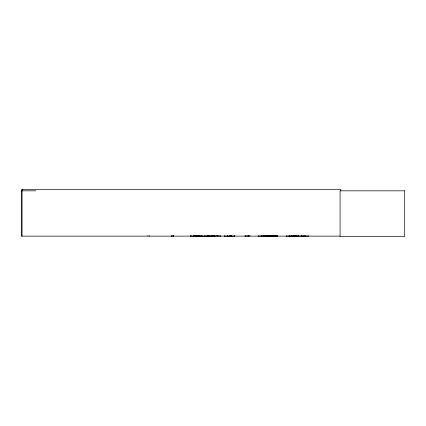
<?xml version="1.0" encoding="UTF-8"?>
<svg xmlns="http://www.w3.org/2000/svg" width="426" height="426" viewBox="0 0 426 426"><rect width="100%" height="100%" fill="white"/><g stroke="black" fill="none" stroke-linecap="round" stroke-linejoin="round"><path stroke-width="0.64" d="M190.651 236.105L190.656 235.743M191.199 236.073L191.199 235.743M197.504 236.105L197.504 235.743M198.047 236.105L198.047 235.743M227.734 236.105L227.782 235.743M234.588 236.105L234.588 235.743M269.663 236.105L269.642 235.743M308.456 236.105L291.682 236.025L298.578 236.009M291.725 236.047L291.725 235.727M193.516 236.063L193.526 235.775M190.209 236.121L215.801 236.105L215.801 235.743M268.572 236.063L268.614 235.743M269.599 236.063L269.562 235.647M244.95 236.121L250.057 235.775L250.089 236.121M224.246 236.121L234.635 236.105L234.63 235.743M286.139 236.121L290.798 236.073M171.263 236.073L173.366 235.775L173.414 236.121M190.379 236.073L190.406 235.775L190.433 236.121M258.177 236.073L277.768 236.095M245.147 236.073L245.179 235.775M224.449 236.073L224.486 235.775L224.518 236.121M204.304 236.073L204.342 235.775L204.379 236.121M214.507 236.073L214.55 235.775M194.373 236.073L194.512 235.647L194.469 236.121M22.631 189.975L21.3 189.975L21.3 236.121L340.15 236.121M21.3 190.832L35.912 190.832M269.232 235.823L277.757 235.823M269.211 235.945L277.773 235.935M216.696 235.775L220.679 236.105M208.905 236.063L208.948 235.743M207.089 236.063L207.169 235.647M214.108 236.073L214.07 235.775L214.033 236.121M229.428 236.073L229.396 235.775L229.364 236.121M269.094 236.073L269.062 235.775L269.03 236.121M268.14 236.073L268.108 235.775M262.975 236.063L262.938 235.743M308.259 236.063L308.216 235.743M273.039 236.073L273.141 235.647M267.64 236.073L267.661 235.647M267.464 236.063L267.485 235.647M200.06 236.073L200.034 235.775L200.007 236.121M194.677 236.073L194.746 235.647M211.94 236.063L211.908 235.743M231.196 236.025L231.329 235.647M276.559 236.073L276.559 235.743M269.706 236.073L269.754 235.647M340.816 190.832L340.816 189.495L22.051 189.495L22.051 236.121M305.165 235.647L305.165 236.121M304.979 235.647L304.979 236.121M303.919 235.743L303.919 236.121M302.881 235.743L302.881 236.121M301.821 235.647L301.821 236.121M301.64 235.647L301.64 236.121M296.086 235.743L296.086 236.121M295.309 235.631L295.309 236.121M295.069 235.631L295.069 236.121M295.037 235.631L295.037 236.121M293.365 235.647L293.365 236.121M293.21 235.647L293.21 236.121M291.645 235.743L291.645 236.121M290.867 235.743L290.867 236.121M289.307 235.647L289.307 236.121M289.153 235.647L289.153 236.121M286.426 235.743L286.426 236.121M276.027 235.743L276.027 236.121M274.168 235.743L274.168 236.121M272.97 235.647L272.975 236.121M272.826 235.743L272.826 236.121M271.186 235.647L271.186 236.121M271.011 235.647L271.011 236.121M268.076 235.743L268.076 236.121M267.427 235.743L267.427 236.121M266.474 235.647L266.474 236.121M266.287 235.647L266.287 236.121M265.094 235.647L265.094 236.121M264.913 235.647L264.913 236.121M264.503 235.743L264.503 236.121M263.545 235.743L263.545 236.121M261.569 235.647L261.569 236.121M261.388 235.647L261.388 236.121M258.406 235.743L258.406 236.121M248.273 235.647L248.273 236.121M248.102 235.647L248.102 236.121M245.216 235.743L245.216 236.121M234.204 235.743L234.204 236.121M231.387 235.551L231.387 236.121M231.196 235.743L231.196 236.121M231.164 235.647L231.084 236.121M231.046 235.647L231.046 236.121M230.413 235.647L230.407 236.121M230.232 235.551L230.232 236.121M227.564 235.647L227.564 236.121M227.393 235.647L227.393 236.121M220.354 235.743L220.354 236.121M217.931 235.647L217.931 236.121M217.803 235.647L217.803 236.121M216.658 235.743L216.658 236.121M214.587 235.743L214.587 236.121M213.442 235.647L213.442 236.121M213.314 235.647L213.314 236.121M212.494 235.647L212.494 236.121M212.255 235.647L212.255 236.121M211.887 235.743L211.887 236.121M211.52 235.647L211.52 236.121M211.323 235.647L211.323 236.121M211.168 235.647L211.168 236.121M210.891 235.743L210.891 236.121M209.619 235.743L209.619 236.121M208.841 235.743L208.841 236.121M208.793 235.743L208.793 236.121M207.233 235.647L207.244 236.121M207.089 235.647L207.089 236.121M205.108 235.743L205.108 236.121M201.988 235.647L201.988 236.121M201.796 235.647L201.796 236.121M201.072 235.743L201.072 236.121M199.57 235.743L199.57 236.121M198.846 235.647L198.846 236.121M198.654 235.647L198.654 236.121M198.271 235.551L198.271 236.121M197.121 235.551L197.121 236.121M196.887 235.647L196.887 236.121M196.695 235.647L196.695 236.121M195.971 235.743L195.971 236.121M195.534 235.743L195.534 236.121M195.252 235.647L195.252 236.121M194.938 235.551L194.938 236.121M194.192 235.647L194.203 236.121M193.958 235.647L193.963 236.121M193.745 235.647L193.745 236.121M193.553 235.647L193.569 236.121M173.27 235.647L173.27 236.121M173.206 235.647L173.206 236.121M171.598 235.743L171.598 236.121M149.265 235.551L149.265 236.121M147.934 235.551L147.934 236.121M404.7 190.832L340.065 190.832L340.065 236.505L404.7 236.505L404.7 190.832M263.183 236.084L263.183 235.775L263.188 236.105M298.621 236.121L298.621 235.727L298.573 236.121M273.247 236.121L273.247 235.647L273.215 236.121"/></g></svg>
